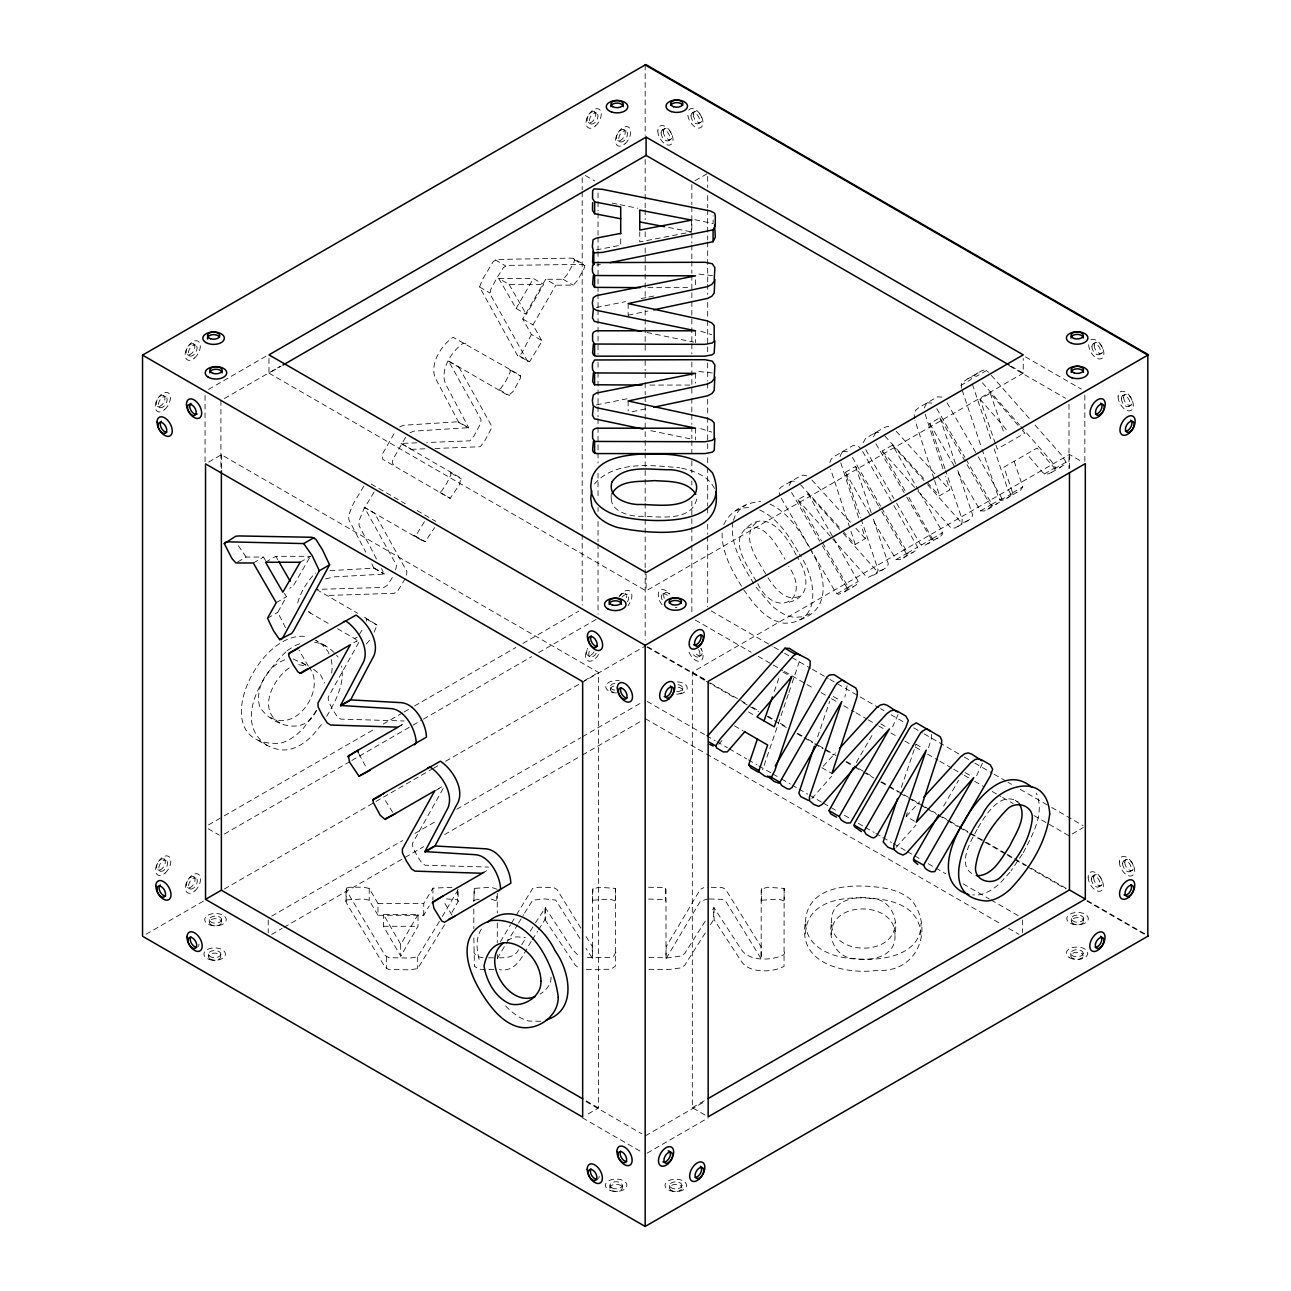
<?xml version="1.0" encoding="UTF-8"?>
<svg xmlns="http://www.w3.org/2000/svg" width="1291" height="1291" viewBox="0 0 1291 1291"><rect width="100%" height="100%" fill="white"/><g stroke="black" fill="none" stroke-linecap="round" stroke-linejoin="round"><path stroke-width="0.75" stroke-dasharray="5 3.75" d="M847.138 685.715L844.863 697.075M931.505 734.418L931.214 739.259L927.971 749.603M551.063 977.109C551.354 984.565 545.964 990.439 539.993 994.135M331.739 673.111L332.255 666.075L331.012 658.216M722.121 532.893C721.621 553.145 732.626 571.59 742.825 588.373M732.755 522.145C729.883 544.721 742.745 565.49 754.009 583.984M805.487 922.177C806.714 882.221 858.999 883.351 887.53 888.692A48.235 27.853 0 0 1 912.495 901.376C934.2 930.504 916.707 972.994 877.428 970.364C845.944 974.689 797.144 964.361 805.487 922.177C805.681 951.596 840.651 960.004 864.389 959.068C887.482 960.343 921.806 952.58 920.951 923.436M805.487 934.006C806.714 894.05 858.999 895.179 887.53 900.505A48.235 27.853 0 0 1 912.495 913.189L917.175 919.579L919.999 926.954L920.951 935.249M831.501 922.887C829.322 900.957 854.481 895.276 871.28 898.455C890.064 898.778 898.471 917.933 894.937 934.49C896.858 956.163 871.78 961.73 855.158 958.648C836.52 958.277 827.886 939.445 831.501 922.887C831.114 956.276 896.422 956.921 894.937 922.662M831.501 934.7C829.532 899.988 895.647 900.747 894.937 934.49M696.688 499.117C690.975 523.597 655.634 515.642 637.447 516.335C626.313 515.416 608.545 509.929 611.692 495.518M366.466 621.181L366.224 618.211M364.482 617.211L377.037 625.102L373.502 633.72M450.591 472.103L450.817 475.072L446.718 483.367L441.506 491.193L438.843 492.42M416.88 442.813L400.968 443.442L460.822 478.009L459.644 484.303L450.188 498.374L382.717 459.306L382.604 453.69L395.369 431.436M509.913 369.339L510.171 372.26L506.056 380.603L500.876 388.381L498.181 389.656M409.941 432.808L413.862 431.146L468.649 427.676L458.402 421.77L435.277 377.924C429.467 363.884 441.554 344.858 453.141 337.29L520.16 375.245L520.418 378.166L513.302 391.367L508.428 395.562L448.558 361.012L480.978 419.349L480.801 423.206L473.894 436.148L469.924 440.828L426.772 442.523M297.705 602.978C300.69 591.891 307.387 581.24 315.359 573.01M531.408 334.498L521.822 353.024L519.369 355.848L517.497 355.654L479.59 287.005L482.366 279.647L493.275 261.508L497.196 259.459L570.106 258.135L573.446 258.426L583.677 264.348L584.888 265.801L583.871 269.125L577.255 280.712L573.269 285.15L555.872 285.182L545.641 279.276L522.742 318.942L531.408 334.498L541.639 340.421L541.252 342.47L529.6 361.754L517.497 355.654M527.745 361.561L490.564 294.929L490.37 290.185L496.97 277.839L503.522 267.415L507.428 265.381L583.677 264.348M822.609 542.769L847.412 585.743L847.654 588.97L843.556 592.537L838.343 594.344L835.68 592.504L810.522 548.933M833.841 538.573L858.225 581.466L856.482 584.758L843.556 592.537M881.592 507.912L906.75 551.483L907.008 554.71L905.572 556.405L899.892 559.681L896.115 559.568L872.183 518.724M893.84 505.491L917.578 547.19L915.803 550.499L902.877 558.277M908.945 497.487L932.344 538.67L930.601 541.962L924.889 545.254L922.694 545.641L920.031 543.801L894.889 500.23M898.068 714.568L892.597 726.817M904.975 490.612L882.14 451.075L892.484 445.121L942.01 531.117L942.252 534.361L940.832 536.039L927.906 543.834M965.942 459.209L991.101 502.78L991.359 506.007L989.923 507.702L984.242 510.978L980.482 510.865L956.55 470.021M978.207 456.772L1001.929 498.487L1000.17 501.796L987.244 509.574M982.419 763.271L975.948 777.263M789.124 485.464L791.528 481.091M863.243 442.668L865.648 438.295L884.238 427.563L887.643 426.401L891.129 427.176M873.491 436.761L875.895 432.388M406.681 575.221L406.859 571.364L374.438 513.027L364.207 507.121L396.627 565.458L394.949 572.752M615.936 952.112L613.532 956.324L610.514 957.438L586.388 957.615M784.654 952.112L784.04 954.533C772.922 960.698 749.345 961.908 741.389 949.611L714.052 907.751L710.518 912.785M1035.011 425.029L1061.525 455.158L1066.076 462.162L1065.059 464.324L1058.442 468.262L1054.457 468.1L1037.06 448.058L1003.93 467.181L1012.596 492.759L1010.433 496.034L1003.01 500.198L1000.557 500.198L998.685 497.858L981.999 449.09M1014.161 461.274L1022.827 486.852L1020.665 490.112L1006.754 498.31M961.505 388.284L961.327 383.33L967.927 378.602L982.096 370.582L984.71 369.823L988.616 372.308M573.446 258.426L574.64 259.878L573.64 263.219L567.007 274.789L563.037 279.243L545.641 279.276M907.331 812.523L906.072 816.332L916.32 822.238M788.285 694.38L762.626 769.759M788.93 692.492L791.48 684.892M792.125 682.987L799.807 660.185M817.639 736.838L829.758 701.191M901.36 787.429L916.029 744.261M774.293 691.379L778.763 678.453M723.783 524.63C729.77 510.913 746.133 502.425 760.641 501.537M733.385 520.434L735.289 515.303L739.614 509.622L745.682 505.055M285.489 627.716L277.775 612.321L286.441 596.749L284.456 593.311M444.524 924.808L417.671 968.605L409.909 969.88L388.736 969.509L385.025 967.137L347.408 904.668L346.004 901.618L346.004 889.806L346.65 888.03L350.055 887.24L363.384 887.191L369.226 888.418L377.956 903.458L377.956 915.287L423.755 915.287L429.225 905.846M346.004 901.618L346.65 888.03M829.806 462.517L831.323 458.934L834.696 456.175L853.028 445.573L857.692 445.831L860.209 447.961M840.054 456.611L841.554 453.012L844.927 450.252M924.404 407.908L925.921 404.309L929.278 401.549M458.16 889.644L440.441 919.725M458.16 891.613L458.16 901.457L450.64 914.69M481.333 929.1C475.136 939.202 476.573 951.693 480.091 962.473M1066.076 462.162L1055.828 468.068L1051.568 472.441L1045.92 474.668L1042.612 472.377L1026.829 453.964M977.174 829.435C970.396 841.506 955.372 867.407 975.27 875.217M474.33 888.386L473.813 901.183L474.33 888.386L491.193 887.24L497.277 889.37M1023.279 852.657C1032.542 834.938 1045.113 813.362 1036.27 793.11M424.384 521.725L416.509 534.49L413.83 535.765L425.175 541.72L434.615 527.632M405.196 578.675L397.596 591.213L394.191 593.327L326.833 595.474M358.801 642.402L328.188 697.156L328.382 701.013L332.481 709.259L337.451 717.005L340.872 719.119L404.164 720.975M443.152 788.511L412.555 843.265L412.749 847.122L416.848 855.368L421.818 863.114L425.223 865.228L488.531 867.084M418.01 914.448L400.759 944.383L383.411 914.448L418.01 914.448L418.01 926.276L400.759 956.195L383.411 926.276L383.411 914.448M309.42 558.035L293.089 586.275L289.668 588.244M498.794 278.566L533.393 278.517L543.624 284.423L526.325 314.375L516.093 308.468L498.794 278.566L509.074 284.391L543.624 284.423M411.2 449.365L425.142 448.784M435.035 448.493L480.171 446.734L484.125 442.055L491.032 429.112L491.225 425.255L458.789 366.918M509.074 284.391L526.325 314.375M516.093 308.468L533.393 278.517M329.947 570.622L373.857 568.201L371.275 562.618M399.71 426.885L403.631 425.239L458.402 421.77M325.59 578.917L334.191 576.867L384.105 574.108L381.507 568.524M541.639 340.421L532.973 324.848L555.872 285.182M586.388 969.444L610.514 969.267L615.323 966.346L615.42 888.386L598.508 887.24L592.472 889.37L592.472 958.487L586.049 948.385M592.472 901.183L593.037 888.386M714.052 907.751L714.052 919.579L741.389 961.424C749.345 973.721 772.922 972.51 784.04 966.346L784.137 888.386L767.225 887.24L761.19 889.37L761.19 958.487L760.996 946.674L725.655 889.418L722.121 887.514L707.468 887.224M761.19 901.183L761.755 888.386M856.336 762.513L872.216 735.015M943.673 806.068L958.567 780.28M423.755 915.287L423.755 903.458L432.905 888.176L453.722 887.224M500.472 941.623L510.51 924.776M511.51 923.097L515.529 916.352M516.529 914.673L532.715 888.386L538.75 887.224L553.403 887.514L556.937 889.418L580.853 928.148M497.277 958.487L517.53 924.808M518.53 923.13L523.549 914.706M524.566 913.027L532.715 900.214L544.205 898.907L555.711 900.069L580.853 939.961M648.55 887.24L663.542 887.675L665.995 889.37L665.995 958.487L666.172 946.674L700.303 889.418L703.74 887.659M666.172 958.487L700.303 901.247L707.468 899.036M392.335 577.561L387.365 585.307L383.943 587.405L316.698 589.39M439.424 921.419L417.671 956.792L409.909 958.067L388.736 957.68L385.025 955.324L346.004 889.806M359.35 634.381L362.368 629.475M521.742 944.673L525.97 937.96M530.181 931.247L534.409 924.534M535.458 922.855L545.351 907.751L572.671 949.611L578.755 956.034M531.246 941.397C523.436 953.226 517.336 972.801 499.343 969.638M532.295 939.719L537.572 931.327M538.637 929.649L544.963 919.579L544.963 907.751M705.241 921.177L684.65 953.549L680.873 956.05L668.06 957.825L648.034 957.454M705.241 933.006L684.65 965.378L680.873 967.879L668.06 969.638L648.034 969.283M710.518 924.614L713.681 919.579L713.681 907.751M1022.327 854.174L1011.16 870.683M316.44 710.502L303.643 727.979A48.235 27.853 -60 0 1 280.179 743.245C201.848 748.183 258.232 626.038 308.162 636.931M326.671 716.408C335.466 701.416 344.987 684.052 341.55 666.091M978.094 827.66C985.678 814.879 1000.815 789.882 1018.68 802.227M316.327 710.712C304.966 736.451 272.272 726.171 259.894 707.161C253.907 688.329 268.302 664.478 286.909 659.072M405.6 437.342L392.835 459.596L392.303 462.775L394.756 466.971M518.579 949.708C515.254 957.067 506.411 957.857 499.343 957.825M363.836 486.174L353.508 503.329L348.618 515.319L348.909 519.837L365.724 552.096M374.067 492.081L363.739 509.251L358.866 521.225L359.14 525.744L376.891 559.761M369.581 640.288L365.837 644.483M1010.046 872.151L999.944 883.302A48.235 27.853 -60 0 1 976.48 895.131L972.704 894.841M321.443 724.574L313.874 733.885A48.235 27.853 -60 0 1 290.41 749.151C278.227 752.298 266.785 745.811 256.844 739.533M594.457 483.964C615.016 460.274 651.713 465.389 679.76 467.778M718.7 744.278L722.347 740.033M811.829 798.596L831.598 776.343M896.18 847.299L915.965 825.046M823.255 766.257L835.39 752.911M906.266 816.445L919.757 801.614M285.908 651.858C263.348 673.256 231.912 721.653 267.076 745.44M357.155 637.302L354.492 638.529M796.208 555.178C787.575 537.621 767.935 506.782 746.053 528.358C728.947 543.091 748.909 567.62 756.736 582.096M756.284 522.452C739.178 537.185 759.14 561.714 766.967 576.189M757.736 583.645C775.278 619.825 812.184 600.573 788.704 566.41M789.124 602.203C812.943 596.329 807.343 572.22 797.128 556.954M289.232 667.931C272.691 679.227 256.844 710.905 280.744 723.299M743.777 589.89L753.492 603.171L761.367 611.401A48.235 27.853 60 0 0 784.831 623.23C824.158 622.811 815.057 575.883 799.5 554.275M799.726 619.696C831.969 609.772 825.837 574.108 811.506 551.693M797.886 499.73L865.131 575.399L868.553 577.238L876.137 573.446L878.138 569.96L861.242 519.272M873.523 575.237L886.384 567.54L888.386 564.038L872.748 517.126M917.853 491.08L951.112 528.1L955.082 527.987L960.504 524.743L961.989 523.016L962.166 519.369L945.593 470.57M957.874 526.534L970.735 518.837L972.736 515.335L957.099 468.423M287.199 650.664L293.46 646.581M978.158 372.679L971.558 377.424L971.01 379.522L960.778 385.444M208.545 389.398L267.915 355.122M662.348 129.971L664.558 128.697M692.266 112.93L694.477 111.655M668.544 140.703L670.755 139.428M698.463 123.662L700.674 122.371M224.392 398.548L280.276 366.289M268.964 358.511L268.964 373.147L281.18 366.095M695.026 180.724L707.694 173.414L707.694 187.518M208.69 462.049L221.374 454.722L598.508 672.466L598.508 1107.952L585.84 1115.279M237.625 561.988L246.145 557.05L263.542 557.083L265.526 560.536M253.294 562.989L263.542 557.083M265.559 562.231L275.79 556.324L310.34 556.292M300.093 562.198L310.389 556.373M276.209 602.671L286.441 596.749M267.527 618.228L277.775 612.321M353.782 642.773L357.204 640.788L353.895 642.918M986.663 370.436L976.432 376.343L974.463 375.746L967.927 378.602M208.545 824.884L222.52 816.832M224.263 815.815L374.422 729.125M383.153 724.09L402.356 713.003M404.099 711.986L412.83 706.952M414.572 705.935L515.851 647.469M522.839 643.434L578.707 611.176M397.886 727.011L404.712 723.073M397.983 727.172L404.809 723.234M839.763 529.423L808.118 493.824L797.79 499.778L821.609 541.042M944.947 468.698L929.649 423.658L939.977 417.687L989.616 503.635L992.295 505.459L997.475 503.668M224.392 834.034L350.103 761.464M351.862 760.447L411.216 726.171M412.959 725.171L421.689 720.12M423.448 719.119L531.698 656.619M538.686 652.584L596.297 619.325M268.964 373.147L646.097 590.891L1023.247 373.147L1023.247 358.511M995.361 443.491L979.982 399.161L990.262 393.222L1020.971 428.709M1093.187 343.793L1095.413 342.518M662.057 599.67A6.197 3.583 60 0 1 662.751 593.973L664.978 592.698A6.197 3.583 60 0 1 670.255 594.941M1099.383 354.525L1101.61 353.25M584.258 680.696L598.508 672.466M146.028 934.248L203.623 900.989M224.392 888.999L431.614 769.355M433.356 768.355L438.585 765.337M445.556 761.303L645.177 646.049M438.133 788.882L441.57 786.897M434.841 790.996L441.651 787.058M1122.637 395.708L1124.848 394.433M1128.834 406.439L1131.045 405.164M698.673 656.845L700.9 655.57A6.197 3.583 60 0 0 700.9 648.421A10.764 6.213 60 0 1 700.206 661.121A10.764 6.213 60 0 1 688.991 652.068M704.999 1115.004L692.315 1107.678L692.315 672.191L1069.464 454.464L1082.132 461.775M271.723 916.11L402.663 840.506M414.895 833.437L437.584 820.334M456.788 809.247L580.756 737.677M582.515 736.677L641.869 702.401M836.794 593.828L847.025 587.921L850.769 588.05L853.787 586.63M847.977 587.373L858.225 581.466M896.115 559.568L906.363 553.661L910.123 553.774L913.124 552.37M907.331 553.097L917.578 547.19M921.145 545.125L931.376 539.218L935.136 539.331L938.154 537.927M932.344 538.67L942.575 532.747M980.482 510.865L990.713 504.959M991.698 504.394L1001.929 498.487M1044.225 474.023L1054.457 468.1M1012.596 492.759L1022.827 486.852M1000.557 500.198L1010.788 494.292L1016.985 492.404M1051.568 472.441L1061.799 466.535M271.723 934.394L282.196 928.358M283.939 927.341L423.626 846.702M444.572 834.599L580.756 755.977M582.515 754.961L641.869 720.701M482.237 873.119L489.16 869.343M1072.159 833.954L1083.262 827.547M1092.67 876.137L1094.897 874.862M692.315 1107.678L704.547 1100.626M645.371 1135.854L704.725 1101.578M1123.848 860.871L1126.059 859.596M1098.867 886.869L1101.078 885.594M1130.045 871.603L1132.255 870.328M647.114 1153.153L708.226 1117.861M968.121 520.612L963.151 522.613L959.729 520.789L925.453 482.205M883.754 569.331L878.784 571.316L875.379 569.492L841.087 530.908M809.957 613.79L802.631 616.743L795.062 617.324A48.235 27.853 60 0 1 771.598 605.495L755.929 587.018M735.434 510.962L742.809 507.992L750.41 507.444M295.026 645.565L301.319 643.16M507.137 940.155L516.045 936.814L525.421 937.54M474.33 900.214L479.832 899.069M593.037 900.214L609.901 899.069L615.936 901.183M761.755 900.214L778.618 899.069L784.654 901.183M799.355 596.281C785.848 602.542 774.439 587.744 767.967 577.739M746.053 528.358C765.16 521.419 777.037 546.448 785.057 559.31M873.991 433.469L877.412 432.324L880.898 433.082M789.64 482.172L793.061 481.027L796.547 481.785M927.148 402.776L931.828 403.034M842.797 451.495L847.461 451.737M346.65 899.859L363.384 899.004L369.226 900.23L377.956 915.287M628.152 315.182L647.792 311.066M632.09 411.764L647.792 408.472M596.394 307.468L625.554 301.658M641.111 298.576L646.936 297.414M648.889 297.027L654.715 295.865M596.394 404.874L629.443 398.306M596.2 249.938L620.713 245.209L620.713 235.349M540.768 1021.294L529.003 1021.052A48.235 27.853 60 0 1 505.539 1005.786M596.765 265.075L600.347 264.526M648.55 899.069L663.542 899.504L665.995 901.183M709.275 898.988L722.121 899.343L725.655 901.247L760.996 958.487M698.931 274.095L712.325 275.564M647.904 287.651L687.603 287.651M698.931 371.501L712.325 372.97M649.889 385.057L691.573 385.057M377.956 903.458L423.755 903.458M544.963 919.579L575.366 965.297L578.755 967.847M383.411 926.276L418.01 926.276M586.049 936.572L592.472 946.674M488.547 957.825L495.744 957.825M493.937 969.638L479.316 969.283L474.442 966.378L473.813 936.427M446.476 898.907L457.401 899.746L458.16 901.457M298.721 664.655L306.935 666.253M483.141 957.825L476.347 956.357L473.813 952.112M491.193 899.069L497.277 901.183M314.552 642.24C324.073 643.451 332.481 649.583 338.081 657.2M668.544 227.442L691.589 231.88M612.176 203.107L618.066 204.285M620.035 204.688L637.738 208.238M694.8 219.68L713.132 223.601L713.132 215.726M646.936 332.497L693.606 342.099M650.825 430.71L691.653 439.118M806.778 475.879L803.292 475.12L799.871 476.266L781.297 486.997L779.441 488.837L779.554 494.582M700.642 331.19L711.761 334.692M700.642 428.596L711.761 432.098M681.583 468.23C694.719 470.941 709.776 476.589 715.101 490.031M465.825 343.874L463.372 343.196C451.802 350.765 439.698 369.791 445.508 383.847L468.649 427.676M942.059 397.112L937.395 396.87L919.047 407.472L915.674 410.231L914.173 413.814L914.448 418.655M293.138 658.991L308.872 666.285M270.513 717.393C296.397 732.707 325.042 690.378 310.26 668.835M769.952 504.087C789.091 513.043 800.807 532.15 810.619 550.031M759.721 509.993C777.747 518.304 789.075 535.975 798.613 552.629M1025.474 356.881L1081.342 389.14M594.522 111.833A6.197 3.583 -60 0 1 592.569 121.419A6.197 3.583 -60 0 1 587.195 118.32A6.197 3.583 -60 0 1 594.522 111.833L596.749 113.108A6.197 3.583 -60 0 1 594.78 122.693A6.197 3.583 -60 0 1 589.422 119.611A6.197 3.583 -60 0 1 596.749 113.108M623.973 129.746A6.197 3.583 -60 0 1 622.004 139.347A6.197 3.583 -60 0 1 616.646 136.249A6.197 3.583 -60 0 1 623.973 129.746L626.183 131.02A6.197 3.583 -60 0 1 624.215 140.622A6.197 3.583 -60 0 1 618.857 137.524A6.197 3.583 -60 0 1 626.183 131.02M1011.014 366.095L1023.247 373.147M588.325 122.548L590.552 123.839M1009.627 366.031L1065.511 398.274M617.776 140.477L619.987 141.752M585.372 175.511L594.877 180.998M574.64 259.878L584.888 265.801M563.037 279.243L573.269 285.15M495.244 259.862L505.475 265.768M479.59 287.005L489.822 292.928M522.742 318.942L532.973 324.848M519.369 355.848L529.6 361.754M510.51 370.275L520.741 376.181M499.294 389.704L509.525 395.611M448.461 361.173L458.708 367.08M458.224 422.092L468.455 427.999M711.196 610.917L772.308 646.194M774.051 647.194L782.782 652.245M784.525 653.246L810.716 668.367M812.459 669.384L828.177 678.453M829.919 679.453L878.816 707.678M880.559 708.694L884.045 710.712M891.032 714.746L905.007 722.799M913.738 727.85L922.468 732.885M924.211 733.901L962.618 756.074M964.361 757.075L973.091 762.126M974.834 763.126L992.295 773.212M994.054 774.213L1006.27 781.281M1008.013 782.281L1011.515 784.299M1020.245 789.334L1049.922 806.472M1051.665 807.488L1083.101 825.627M401.049 443.281L411.296 449.203M451.156 473.087L461.387 478.993M833.276 696.478L838.488 699.496M880.785 723.912L887.692 727.898M915.932 744.197L922.839 748.199M965.135 772.615L972.058 776.617M695.349 620.067L751.217 652.31M758.204 656.344L782.653 670.465M784.395 671.465L805.342 683.568M807.085 684.569L814.072 688.603M821.06 692.638L829.79 697.673M831.533 698.689L836.778 701.707M843.765 705.741L854.239 711.793M855.981 712.793L866.455 718.845M868.197 719.862L876.928 724.896M878.671 725.913L883.915 728.931M890.903 732.965L897.89 737M904.862 741.034L913.592 746.069M915.351 747.069L920.58 750.103M927.567 754.138L938.041 760.173M939.783 761.19L952.016 768.242M953.759 769.258L962.489 774.293M964.232 775.294L972.962 780.345M974.705 781.345L983.435 786.397M992.166 791.431L1000.896 796.466M1002.639 797.483L1013.128 803.518M1034.075 815.622L1068.996 835.777M782.991 672.03L791.528 676.952M193.602 343.906A6.197 3.583 -60 0 1 191.633 353.492A6.197 3.583 -60 0 1 186.275 350.41A6.197 3.583 -60 0 1 193.602 343.906L195.812 345.181A6.197 3.583 -60 0 1 193.86 354.783A6.197 3.583 -60 0 1 188.486 351.685A6.197 3.583 -60 0 1 195.812 345.181M625.183 593.505L627.394 594.796M439.957 492.468L450.188 498.374M187.405 354.638L189.616 355.913M371.227 484.077L405.229 503.7M417.122 510.574L435.793 521.354M692.315 672.191L704.999 679.518M647.566 646.694L708.646 681.955M710.389 682.971L745.294 703.127M752.282 707.145L759.253 711.18M767.984 716.215L773.228 719.248M780.2 723.283L787.187 727.301M797.66 733.353L806.391 738.387M808.134 739.404L816.848 744.439M818.607 745.44L836.052 755.525M846.525 761.561L856.998 767.612M858.741 768.613L872.7 776.682M881.43 781.717L902.377 793.804M904.12 794.82L923.323 805.907M925.066 806.907L935.539 812.959M942.511 816.977L961.714 828.064M963.457 829.08L984.404 841.167M986.146 842.168L1005.35 853.254M1007.093 854.271L1029.782 867.374M1031.525 868.375L1066.431 888.531M1087.377 900.618L1144.972 933.877M646.936 647.065L704.531 680.309M706.274 681.325L735.935 698.447M742.922 702.482L758.624 711.551M767.354 716.586L772.583 719.603M774.342 720.62L786.558 727.672M797.031 733.724L802.26 736.741M804.003 737.742L812.733 742.793M814.476 743.794L823.206 748.828M824.949 749.845L833.679 754.88M845.895 761.932L852.867 765.966M854.61 766.967L861.597 771.001M863.34 772.002L873.813 778.053M880.801 782.088L887.772 786.122M889.531 787.123L898.246 792.158M899.988 793.174L906.976 797.192M908.719 798.209L919.192 804.245M920.935 805.261L926.18 808.279M927.922 809.296L936.653 814.331M938.396 815.331L945.367 819.365M947.126 820.366L957.583 826.418M959.342 827.434L968.056 832.469M969.799 833.47L1013.435 858.66M1015.178 859.677L1025.651 865.712M1027.394 866.729L1065.801 888.886M1086.748 900.989L1144.342 934.232M748.441 711.938L755.396 715.94M821.915 767.742L831.953 773.535M414.927 535.813L425.175 541.72M364.11 507.282L424.061 541.671M163.683 395.498A6.197 3.583 -60 0 1 161.714 405.1A6.197 3.583 -60 0 1 156.356 402.001A6.197 3.583 -60 0 1 163.683 395.498L165.893 396.789A6.197 3.583 -60 0 1 163.925 406.375A6.197 3.583 -60 0 1 158.567 403.276A6.197 3.583 -60 0 1 165.893 396.789M734.482 725.865L743.019 730.787M157.486 406.229L159.697 407.504M587.808 655.505L590.035 656.78M647.114 701.384L704.725 734.66M706.467 735.66L715.198 740.695M716.957 741.712L727.43 747.763M729.173 748.764L746.634 758.85M748.377 759.85L757.107 764.901M758.85 765.902L771.082 772.954M772.825 773.971L779.812 778.005M781.555 779.006L790.286 784.04M792.029 785.057L797.273 788.075M799.016 789.091L807.746 794.126M809.489 795.143L821.705 802.195M823.464 803.196L837.423 811.264M844.411 815.299L849.656 818.316M858.386 823.368L863.614 826.385M865.357 827.402L874.088 832.437M875.847 833.437L881.075 836.471M882.818 837.472L891.548 842.523M893.307 843.523L905.524 850.575M907.266 851.592L921.241 859.645M928.213 863.679L945.674 873.765M963.134 883.851L989.326 898.972M991.085 899.972L1019.019 916.11M645.371 718.684L704.725 752.943M706.467 753.96L1001.558 924.324M1008.529 928.358L1019.019 934.394M374.051 567.879L384.282 573.785M373.857 568.201L384.105 574.108M316.602 589.567L357.672 613.273M366.789 619.196L377.037 625.102M308.646 612.063L330.77 624.844M337.516 628.733L356.235 639.545M325.897 646.081L315.666 640.175L322.734 645.274L327.849 651.277L330.222 656.474M208.222 828.741L219.325 835.132M586.292 1100.9L598.508 1107.952M586.001 1101.578L641.869 1133.837M164.086 859.031A6.197 3.583 -60 0 1 162.117 868.617A6.197 3.583 -60 0 1 156.76 865.519A6.197 3.583 -60 0 1 164.086 859.031L166.297 860.306A6.197 3.583 -60 0 1 164.344 869.908A6.197 3.583 -60 0 1 158.971 866.81A6.197 3.583 -60 0 1 166.297 860.306M193.811 876.847A6.197 3.583 -60 0 1 191.859 886.433A6.197 3.583 -60 0 1 186.485 883.334A6.197 3.583 -60 0 1 193.811 876.847L196.038 878.122A6.197 3.583 -60 0 1 194.07 887.708A6.197 3.583 -60 0 1 188.712 884.625A6.197 3.583 -60 0 1 196.038 878.122M157.889 869.747L160.116 871.038M187.631 887.562L189.842 888.853M582.515 1117.861L641.869 1152.137M246.145 557.05L237.173 544.011M313.648 669.335L320.507 674.741L324.767 683.084M302.046 662.348L307.516 666.672M1015.275 800.259L1017.776 802.292M308.597 611.337L310.389 613.08M896.228 431.291L949.643 489.935M884.803 435.938L925.921 481.01M811.861 479.994L850.446 522.322M800.452 484.641L841.554 529.713M927.261 482.495L939.412 495.841L949.837 489.822L945.448 476.476M855.852 528.245L865.293 538.637M842.91 531.198L855.045 544.544L865.47 538.525L861.097 525.179M892.484 445.121L924.13 480.72M882.237 451.027L916.529 489.596M991.262 375.31L1029.718 418.994M982.354 382.733L1019.47 424.917M1020.794 426.417L1051.294 461.065L1055.828 468.068M1022.246 430.193L1024.812 433.147L997.281 449.042L995.99 445.347M980.03 399.145L1008.174 431.662M931.376 539.218L905.12 494.324M906.363 553.661L879.445 507.653M847.025 587.921L820.769 543.027M1010.788 494.292L1006.948 486.885L994.151 448.881M308.307 666.188L298.996 650.067M392.674 812.297L384.799 799.549M452.028 915.109L444.136 902.312M365.466 766.079L358.365 752.879M947.013 402.744L977.19 455.029M936.766 408.666L964.942 457.466M929.746 423.593L955.55 468.294M875.943 443.781L904.12 492.581M865.696 449.688L893.872 498.487M862.646 451.463L892.839 503.748M852.415 457.369L880.591 506.169M878.461 505.927L855.626 466.39L845.298 472.361L860.597 517.401M845.395 472.296L871.199 516.997M808.021 493.872L832.84 536.846M791.577 492.484L819.753 541.284M781.345 498.391L809.522 547.19M275.79 556.324L277.71 559.649M990.213 393.255L1004.317 433.889M939.896 417.735L956.47 466.535M855.53 466.454L872.103 515.238M972.381 384.266L991.585 441.28M962.15 390.189L981.354 447.186M942.946 468.843L924.695 412.749M933.974 478.574L914.948 420.285M934.587 480.478L939.59 495.728M858.596 517.546L840.328 461.452M855.239 544.431L830.597 468.988M1084.843 395.175L1084.843 461.71M1083.762 918.627A6.197 3.583 0 0 1 1074.467 921.726A6.197 3.583 0 0 1 1074.467 915.529A6.197 3.583 0 0 1 1083.762 918.627L1083.762 921.177A6.197 3.583 0 0 1 1074.467 924.275A6.197 3.583 0 0 1 1074.467 918.079A6.197 3.583 0 0 1 1083.762 921.177M1083.197 953.274A6.197 3.583 0 0 1 1073.902 956.373A6.197 3.583 0 0 1 1073.902 950.176A6.197 3.583 0 0 1 1083.197 953.274L1083.197 955.84A6.197 3.583 0 0 1 1073.902 958.939A6.197 3.583 0 0 1 1073.902 952.742A6.197 3.583 0 0 1 1083.197 955.84M1071.369 918.627L1071.369 921.177M1070.804 953.274L1070.804 955.84M1069.464 454.464L1069.464 470.586M1068.996 404.325L1068.996 468.843M1022.504 919.95L1022.504 932.764M784.137 888.386L784.137 900.214M707.694 195.587L707.694 207.69M707.694 209.707L707.694 239.948M707.694 241.95L707.694 282.277M707.694 284.294L707.694 294.38M707.694 302.449L707.694 318.57M707.694 320.588L707.694 352.846M707.694 362.932L707.694 381.071M707.694 383.088L707.694 391.157M707.694 399.209L707.694 415.347M707.694 417.364L707.694 449.623M707.694 457.692L707.694 465.744M707.694 467.762L707.694 506.072M707.694 508.089L707.694 516.158M707.694 524.211L707.694 534.296M707.694 536.314L707.694 606.883M695.542 279.776L695.542 285.795M695.542 330.786L695.542 342.615M695.542 373.341L695.542 383.201M695.542 428.192L695.542 439.908M691.847 184.581L691.847 204.736M691.847 206.754L691.847 243.047M691.847 245.064L691.847 259.168M691.847 261.185L691.847 273.289M691.847 275.306L691.847 299.496M691.847 301.513L691.847 341.825M691.847 343.842L691.847 353.928M691.847 361.996L691.847 396.272M691.847 398.29L691.847 412.394M691.847 414.411L691.847 424.497M691.847 426.514L691.847 438.601M691.847 440.618L691.847 452.721M691.847 460.79L691.847 472.877M691.847 480.946L691.847 484.98M691.847 501.102L691.847 525.308M691.847 527.325L691.847 543.446M691.847 545.464L691.847 614.016M691.589 220.116L691.589 231.928L639.755 241.885L639.755 231.896M682.681 688.087L682.681 690.653M681.971 1185.396A6.197 3.583 0 0 1 672.692 1188.478A6.197 3.583 0 0 1 672.692 1182.298A6.197 3.583 0 0 1 681.971 1185.396L681.971 1187.946A6.197 3.583 0 0 1 672.692 1191.044A6.197 3.583 0 0 1 672.692 1184.848A6.197 3.583 0 0 1 681.971 1187.946M669.593 1185.396L669.593 1187.946M665.478 888.386L665.478 900.214M646.097 574.43L646.097 590.891M645.177 64.921L645.177 135.297M645.177 159.422L645.177 207.69M645.177 209.691L645.177 219.744M645.177 231.815L645.177 239.868M645.177 247.904L645.177 272.03M645.177 274.047L645.177 296.172M645.177 310.243L645.177 352.475M645.177 360.512L645.177 370.565M645.177 372.583L645.177 380.619M645.177 382.636L645.177 394.691M645.177 396.708L645.177 450.995M645.177 453.012L645.177 501.279M645.177 503.28L645.177 517.352M645.177 519.369L645.177 567.637M645.177 569.638L645.177 640.013M628.152 303.579L628.152 315.407M628.152 400.985L628.152 410.845M622.327 1185.283L622.327 1187.833A6.197 3.583 0 0 1 613.047 1190.931A6.197 3.583 0 0 1 613.047 1184.735A6.197 3.583 0 0 1 622.327 1187.833M615.42 888.386L615.42 900.214M611.192 494.792L611.192 498.729M614.903 683.262A6.197 3.583 0 0 0 610.32 686.715L610.32 689.281A6.197 3.583 0 0 0 614.903 692.734M609.949 1185.283L609.949 1187.833M598.04 192.908L598.04 211.046M598.04 213.063L598.04 235.252M598.04 237.27L598.04 249.357M598.04 251.374L598.04 259.443M598.04 261.46L598.04 291.701M598.04 293.719L598.04 307.823M598.04 309.84L598.04 354.202M598.04 362.271L598.04 370.323M598.04 372.341L598.04 404.599M598.04 406.617L598.04 416.703M598.04 418.72L598.04 450.979M598.04 452.996L598.04 463.066M598.04 473.151L598.04 499.359M598.04 507.428L598.04 511.462M598.04 521.532L598.04 541.704M598.04 543.721L598.04 614.274M592.279 946.674L592.279 958.487M582.193 177.706L582.193 189.809M582.193 191.826L582.193 532.554M582.193 534.571L582.193 605.14M545.351 907.751L545.351 919.579M497.277 893.307L497.277 913.076M497.277 922.92L497.277 942.72M497.277 954.533L497.471 958.487M496.761 896.261L496.761 900.214M473.813 908.977L473.813 928.632M457.401 889.886L457.401 899.746M432.905 888.176L432.905 899.988M417.671 956.792L417.671 968.605M400.662 944.383L400.759 956.195M386.332 956.809L386.332 968.637M369.226 888.418L369.226 900.23M268.221 919.95L268.221 932.764M221.681 919.644A6.197 3.583 0 0 1 212.386 922.742A6.197 3.583 0 0 1 212.386 916.562A6.197 3.583 0 0 1 221.681 919.644L221.681 922.21A6.197 3.583 0 0 1 212.386 925.308A6.197 3.583 0 0 1 212.386 919.111A6.197 3.583 0 0 1 221.681 922.21M221.374 454.722L221.374 468.843M220.906 400.565L220.906 469.117M220.874 954.114A6.197 3.583 0 0 1 211.595 957.196A6.197 3.583 0 0 1 211.595 951.015A6.197 3.583 0 0 1 220.874 954.114L220.874 956.663M209.287 919.644L209.287 922.21M208.496 954.114L208.496 956.663M205.059 395.449L205.059 461.984M678.098 684.633A6.197 3.583 0 0 1 682.632 688.555A6.197 3.583 0 0 1 676.5 691.669M678.098 687.199A6.197 3.583 0 0 1 682.632 691.121A6.197 3.583 0 0 1 676.5 694.219A10.764 6.213 0 0 0 687.248 688.087A10.764 6.213 0 0 0 676.5 681.874M614.903 690.169A6.197 3.583 0 0 1 610.32 686.715M610.32 689.281A6.197 3.583 0 0 1 614.903 685.828M616.501 692.928A10.764 6.213 0 0 1 605.85 685.908A10.764 6.213 0 0 1 619.293 680.728M676.904 607.512A6.197 3.583 0 0 1 675.306 607.625M596.216 653.214A6.197 3.583 -60 0 1 589.648 656.506A6.197 3.583 -60 0 1 590.939 648.308M594.005 651.923A6.197 3.583 -60 0 1 587.437 655.231A6.197 3.583 -60 0 1 588.712 647.033M598.508 654.521A10.764 6.213 -60 0 1 587.744 660.734A10.764 6.213 -60 0 1 587.744 648.308M622.117 597.039A6.197 3.583 -60 0 1 627.781 595.07A6.197 3.583 -60 0 1 627.394 601.945M619.89 595.764A6.197 3.583 -60 0 1 624.747 593.327A6.197 3.583 -60 0 1 626.313 597.733M618.922 597.055A10.764 6.213 -60 0 1 630.331 591.326A10.764 6.213 -60 0 1 628.104 605.56M688.781 110.09A10.764 6.213 60 0 1 701.594 116.852A10.764 6.213 60 0 1 696.688 127.712A10.764 6.213 60 0 1 688.022 111.784M1090.911 339.84A10.764 6.213 60 0 1 1102.885 348.57A10.764 6.213 60 0 1 1098.254 358.785A10.764 6.213 60 0 1 1088.684 344.762M698.673 649.696A6.197 3.583 60 0 1 698.253 657.038A6.197 3.583 60 0 1 691.798 651.826M700.9 655.57A6.197 3.583 60 0 1 694.703 651.987M662.751 593.973A6.197 3.583 60 0 1 668.044 596.216M664.284 598.395A6.197 3.583 60 0 1 664.978 592.698M662.041 604.753A10.764 6.213 60 0 1 659.265 591.149A10.764 6.213 60 0 1 669.658 593.925M198.975 944.141A6.197 3.583 60 0 1 198.394 946.335M599.169 1176.214A6.197 3.583 60 0 1 598.572 1178.409M611.756 1187.801A6.197 3.583 0 0 0 622.117 1186.203A6.197 3.583 0 0 0 614.532 1181.83A6.197 3.583 0 0 0 611.756 1187.801M610.756 1190.657A10.764 6.213 0 0 0 626.893 1185.283A10.764 6.213 0 0 0 610.756 1179.893A10.764 6.213 0 0 0 610.756 1190.657M670.4 1190.77A10.764 6.213 0 0 0 686.538 1185.396A10.764 6.213 0 0 0 670.4 1180.006A10.764 6.213 0 0 0 670.4 1190.77M210.304 959.197A6.197 3.583 0 0 0 220.664 957.599A6.197 3.583 0 0 0 213.08 953.21A6.197 3.583 0 0 0 210.304 959.197M209.303 959.487A10.764 6.213 0 0 0 225.441 954.114A10.764 6.213 0 0 0 209.303 948.724A10.764 6.213 0 0 0 209.303 959.487M210.11 925.034A10.764 6.213 0 0 0 226.248 919.644A10.764 6.213 0 0 0 210.11 914.27A10.764 6.213 0 0 0 210.11 925.034M1072.192 924.001A10.764 6.213 0 0 0 1088.313 918.627A10.764 6.213 0 0 0 1072.192 913.237A10.764 6.213 0 0 0 1072.192 924.001M1069.4 957.664A10.764 6.213 0 0 0 1087.393 954.888A10.764 6.213 0 0 0 1074.225 947.271A10.764 6.213 0 0 0 1069.4 957.664M194.683 357.897A10.764 6.213 -60 0 0 198.104 341.227A10.764 6.213 -60 0 0 185.371 352.524A10.764 6.213 -60 0 0 194.683 357.897M164.764 409.489A10.764 6.213 -60 0 0 168.185 392.835A10.764 6.213 -60 0 0 155.453 404.115A10.764 6.213 -60 0 0 164.764 409.489M595.619 125.824A10.764 6.213 -60 0 0 599.024 109.154A10.764 6.213 -60 0 0 586.308 120.434A10.764 6.213 -60 0 0 595.619 125.824M625.054 143.737A10.764 6.213 -60 0 0 628.459 127.083A10.764 6.213 -60 0 0 615.742 138.363A10.764 6.213 -60 0 0 625.054 143.737M194.909 890.838A10.764 6.213 -60 0 0 198.314 874.168A10.764 6.213 -60 0 0 185.597 885.448A10.764 6.213 -60 0 0 194.909 890.838M165.183 873.023A10.764 6.213 -60 0 0 168.588 856.353A10.764 6.213 -60 0 0 155.856 867.633A10.764 6.213 -60 0 0 165.183 873.023M690.975 115.77A6.197 3.583 60 0 0 697.543 123.936A6.197 3.583 60 0 0 697.543 115.173A6.197 3.583 60 0 0 690.975 115.77M693.202 114.479A6.197 3.583 60 0 0 699.77 122.661A6.197 3.583 60 0 0 699.77 113.898A6.197 3.583 60 0 0 693.202 114.479M661.057 132.812A6.197 3.583 60 0 0 667.625 140.993A6.197 3.583 60 0 0 667.625 132.231A6.197 3.583 60 0 0 661.057 132.812M663.284 131.537A6.197 3.583 60 0 0 669.851 139.702A6.197 3.583 60 0 0 669.851 130.94A6.197 3.583 60 0 0 663.284 131.537M657.829 130.956A10.764 6.213 60 0 0 669.238 145.141A10.764 6.213 60 0 0 669.238 129.939A10.764 6.213 60 0 0 657.829 130.956M1091.912 346.634A6.197 3.583 60 0 0 1098.48 354.799A6.197 3.583 60 0 0 1098.48 346.053A6.197 3.583 60 0 0 1091.912 346.634M1094.122 345.359A6.197 3.583 60 0 0 1100.69 353.524A6.197 3.583 60 0 0 1100.69 344.762A6.197 3.583 60 0 0 1094.122 345.359M1121.346 398.548A6.197 3.583 60 0 0 1127.914 406.713A6.197 3.583 60 0 0 1127.914 397.967A6.197 3.583 60 0 0 1121.346 398.548M1123.573 397.273A6.197 3.583 60 0 0 1130.141 405.439A6.197 3.583 60 0 0 1130.141 396.676A6.197 3.583 60 0 0 1123.573 397.273M1118.119 396.676A10.764 6.213 60 0 0 1129.528 410.877A10.764 6.213 60 0 0 1129.528 395.659A10.764 6.213 60 0 0 1118.119 396.676M1091.395 878.977A6.197 3.583 60 0 0 1097.963 887.159A6.197 3.583 60 0 0 1097.963 878.396A6.197 3.583 60 0 0 1091.395 878.977M1093.606 877.702A6.197 3.583 60 0 0 1100.174 885.868A6.197 3.583 60 0 0 1100.174 877.105A6.197 3.583 60 0 0 1093.606 877.702M1088.168 877.122A10.764 6.213 60 0 0 1099.577 891.306A10.764 6.213 60 0 0 1099.577 876.105A10.764 6.213 60 0 0 1088.168 877.122M1122.573 863.711A6.197 3.583 60 0 0 1129.141 871.877A6.197 3.583 60 0 0 1129.141 863.13A6.197 3.583 60 0 0 1122.573 863.711M1124.784 862.436A6.197 3.583 60 0 0 1131.352 870.602A6.197 3.583 60 0 0 1131.352 861.839A6.197 3.583 60 0 0 1124.784 862.436M1119.345 861.855A10.764 6.213 60 0 0 1130.755 876.04A10.764 6.213 60 0 0 1130.755 860.823A10.764 6.213 60 0 0 1119.345 861.855"/><path stroke-width="1.5" d="M592.617 202.655L592.537 210.352L594.651 213.725L620.713 218.76M591.665 490.612L590.745 498.294L591.843 506.137L595.119 512.963A48.235 27.853 0 0 0 617.098 527.374C647.517 533.845 723.057 542.494 715.924 491.742M593.053 251.632L592.585 262.509L593.795 264.639L593.795 252.81L592.343 246.5L593.053 239.803L596.2 238.125L620.713 233.381M758.317 772.099L750.894 767.935L748.715 764.659L757.397 739.081M744.729 731.771L727.333 751.83L723.347 751.975L716.731 748.038L715.714 745.875L720.265 738.872L793.174 656.022L797.08 653.553L807.988 659.088L810.232 661.137L810.038 666.091L774.842 770.598L771.001 778.021L764.805 776.117L759.366 772.163L758.963 770.582L767.629 745.004L744.31 731.529M814.443 746.23L798.822 793.158L800.823 796.644L808.408 800.436M897.535 798.693L883.173 841.861L887.788 847.138L892.759 849.139L894.55 848.703M764.03 720.943L772.373 696.93M836.423 817.155L830.726 813.863L828.983 810.57L853.367 767.677M839.215 816.477L889.402 728.899L822.06 804.503L818.639 806.342L813.669 804.341L809.57 800.823L809.376 797.192L841.813 701.416L792.19 787.365L789.495 789.188L787.3 788.785L781.62 785.509L779.861 782.201L834.793 686.473L837.23 682.987L842.168 680.05L855.868 688.038L857.385 691.621L857.095 696.478L831.953 773.535L886.739 713.745L890.661 710.889L894.147 710.131L897.552 711.293L905.895 716.102L908.299 720.491L905.846 727.511L850.414 822.932L846.654 823.061L843.652 821.641L840.957 819.769L839.215 816.477L828.983 810.57M917.772 864.437L913.673 860.871L913.899 857.644L938.718 814.669M923.565 865.18L973.769 777.602L906.411 853.206L903.006 855.045L898.036 853.044L893.937 849.543L893.743 845.895L926.26 750.168L876.541 836.068L873.862 837.891L871.667 837.488L865.987 834.212L864.212 830.904L919.144 735.176L921.58 731.69L926.535 728.753L940.235 736.741L941.736 740.34L941.462 745.181L916.32 822.238L971.106 762.448L975.012 759.592L978.497 758.834L981.918 759.996L990.262 764.805L992.666 769.194L990.213 776.214L934.765 871.635L931.021 871.764L928.003 870.344L925.324 868.472L923.565 865.18L913.334 859.273M593.327 309.453L592.488 317.909L594.36 321.394L641.111 331.303M593.327 406.859L592.488 415.315L594.36 418.8L643.063 429.112M593.376 275.483L592.617 284.149L594.602 287.36L639.965 287.651M593.376 372.889L592.617 381.555L594.602 384.766L641.95 385.057M593.376 344.035L592.617 352.685L593.376 354.783L596.297 356.171L704.983 356.171L712.277 354.783L714.213 353.04L714.875 340.872M593.376 441.441L592.617 450.091L593.376 452.189L596.297 453.577L704.983 453.577L712.277 452.189L714.213 450.446L714.875 438.278M861.42 831.582L854.303 826.611L854.561 823.384L908.912 729.27L911.349 725.784L916.287 722.831L929.988 730.835M319.345 570.735L283.423 636.592L281.438 639.368L279.582 639.578L273.369 630.524L267.527 618.228L276.209 602.671L253.294 562.989L235.914 562.973L231.928 558.519L224.295 543.608L225.489 542.155L228.846 541.849L303.708 543.576L312.212 555.646L319.345 570.735L329.592 564.829L322.443 549.74L315.892 539.315L311.986 537.282L239.077 535.943L235.737 536.249L224.295 543.608M329.592 564.829L293.654 630.686L291.669 633.461L279.582 639.578M414.427 744.778L416.218 743.035C415.992 730.319 405.261 709.292 390.624 708.565L340.534 705.483L363.675 661.654C369.484 647.614 357.381 628.572 345.794 621.003L343.358 621.681M340.534 705.483L350.765 699.577L373.906 655.747C379.715 641.692 367.612 622.665 356.042 615.097L289.023 653.052L288.764 655.973L292.896 664.316L298.076 672.095L300.755 673.386L350.377 644.725L317.957 703.062L318.151 706.935L322.25 715.166L327.22 722.912L330.641 725.026L397.983 727.172L348.36 755.816L349.538 762.11L358.979 776.181L426.45 737.129C426.224 724.412 415.492 703.385 400.872 702.643L350.958 699.9L340.727 705.806M498.778 890.887L500.569 889.144C500.343 876.428 489.612 855.4 474.991 854.674L424.884 851.592L448.025 807.763C453.835 793.723 441.732 774.697 430.161 767.112L427.724 767.79M424.884 851.592L435.132 845.686L458.273 801.856C464.066 787.817 451.979 768.774 440.392 761.206L373.373 799.161L373.115 802.098L380.232 815.283L385.121 819.495L434.744 790.834L402.324 849.171L402.502 853.044L406.6 861.291L411.571 869.021L414.992 871.135L482.334 873.281M611.934 493.904C619.761 479.058 640.514 482.059 654.359 480.607C668.286 481.64 687.587 480.317 695.817 494.275M347.795 756.8L358.591 749.91M425.078 851.931L435.309 846.008L485.222 848.768C499.859 849.494 510.59 870.521 510.816 883.238L444.443 922.258L441.78 921.016L433.889 908.218L432.711 901.941L484.012 872.313M442.958 896.019L432.146 902.909M775.245 765.966L826.982 677.065L829.5 674.935L834.164 674.693L845.637 682.132M383.024 794.191L383.621 793.255M707.807 735.741L784.896 648.243L789.463 648.389L800 655.231M839.44 748.457L876.508 707.839L880.414 704.983L883.899 704.224L887.32 705.37L897.519 712.035M923.807 797.16L960.859 756.542L964.78 753.686L968.266 752.927L971.671 754.089L981.886 760.738M593.795 252.81L602.139 252.439L713.084 229.879L715.295 225.392L715.295 215.807L714.633 213.176L710.534 211.014L602.332 189.309L593.989 188.873L592.617 190.826L592.537 198.54L594.651 201.912L620.713 206.947L620.713 233.865M610.014 262.67L713.084 241.691L715.295 237.205L714.633 224.989M503.022 943.398C480.187 960.665 509.057 1008.029 535.039 996.571M487.853 922.064C512.672 899.956 543.914 926.954 554.92 950.547C569.993 971.171 577.529 1010.369 546.206 1020.019M142.543 355.122L645.823 64.55L1148.457 354.751L645.177 645.306L142.543 355.122L142.543 936.249L645.177 1226.45L1148.457 935.878M646.097 137.12L268.964 354.847L646.097 572.591L1023.247 354.847L646.097 137.12L646.097 155.404L282.939 365.079M303.708 543.576L313.939 537.669M288.442 653.988L298.673 648.082M299.657 673.418L308.178 668.496M358.979 776.181L370.323 770.243M372.792 800.097L381.329 795.175M205.527 899.359L582.661 1117.102L582.661 681.616L205.527 463.872L205.527 899.359L221.374 890.209L582.806 1098.883M385.719 818.542L395.353 813.588M448.461 919.337L454.69 916.352M708.033 1098.609L1069.464 889.951L1085.311 899.101L1085.311 463.614L708.162 681.341L708.162 1116.828L1085.311 899.101M653.698 309.84L707.468 298.431L711.809 296.252L714.165 293.154L714.875 279.485M653.698 407.246L707.468 395.837L711.809 393.658L714.165 390.56L714.875 376.891M976.819 875.782C993.199 875.669 1001.638 857.886 1009.61 846.299C1015.388 833.696 1027.717 817.413 1019.035 803.309M309.888 667.512L311.002 667.463M594.602 275.532L695.542 275.838L596.394 295.639L593.327 297.624L592.343 302.933L593.102 308.242L596.394 310.276L695.542 330.786L596.297 330.786L593.376 332.207L592.617 334.272L592.617 340.856L594.602 344.035L704.983 344.342L712.277 342.954L714.213 341.211L714.165 325.51L711.761 322.879L707.339 320.91L628.152 303.579L707.468 286.602L711.809 284.423L714.165 281.325L714.875 267.673L712.325 263.751L704.983 262.283L594.602 262.573L592.617 265.768L592.343 269.028L592.617 272.32L594.602 275.532L594.602 287.36M594.602 372.938L695.542 373.341L596.394 393.045L593.327 395.03L592.343 400.339L593.102 405.648L596.394 407.682L695.542 428.192L596.297 428.192L593.376 429.613L592.617 431.678L592.617 438.262L594.602 441.441L704.983 441.748L712.277 440.36L714.213 438.617L714.165 422.915L711.761 420.285L707.339 418.316L628.152 400.985L707.468 384.008L711.809 381.829L714.165 378.731L714.875 365.079L712.325 361.157L704.983 359.689L594.602 359.979L592.617 363.174L592.343 366.434L592.617 369.726L594.602 372.938L594.602 384.766M779.264 783.282L774.084 781.475L769.952 777.908M639.755 221.923L664.704 226.716M968.928 894.566C934.781 884.513 950.37 841.91 964.474 821.205C976.028 798.629 1005.576 764.224 1031.929 787.429M709.743 744.342L713.116 746.069M645.177 64.921L1147.828 355.122L1147.828 936.249M646.097 155.404L1009.272 365.079M784.896 648.243L795.127 654.166M769.63 776.294L779.861 782.201M853.98 824.997L864.212 830.904M748.715 764.659L758.963 770.582M708.888 741.938L715.714 745.875M767.58 776.052L771.001 778.021M278.678 561.311L290.201 581.289M358.027 750.894L358.365 752.879M1069.464 472.603L1069.464 889.951M713.084 229.879L713.084 241.691M645.177 645.306L645.177 1226.45M594.651 201.912L594.651 213.725M594.602 344.035L594.602 355.864M594.602 441.441L594.602 453.27M221.374 470.86L221.374 890.209M1100.739 403.131A6.197 3.583 -60 0 1 1101.126 409.57A6.197 3.583 -60 0 1 1095.462 414.137M1130.658 420.172A6.197 3.583 -60 0 1 1131.045 426.611A6.197 3.583 -60 0 1 1125.381 431.178M700.513 634.639A6.197 3.583 -60 0 1 699.383 641.837A6.197 3.583 -60 0 1 693.622 644.725M670.368 685.908A6.197 3.583 -60 0 1 670.368 693.057A6.197 3.583 -60 0 1 664.187 696.64M700.335 1166.338A6.197 3.583 -60 0 1 700.723 1172.777A6.197 3.583 -60 0 1 695.058 1177.344M668.254 1150.797A6.197 3.583 -60 0 1 669.545 1157.511A6.197 3.583 -60 0 1 662.961 1161.803M1100.529 936.314A6.197 3.583 -60 0 1 1100.9 942.753A6.197 3.583 -60 0 1 1095.236 947.32M1130.948 884.819A6.197 3.583 -60 0 1 1129.819 892.016A6.197 3.583 -60 0 1 1124.058 894.905M1070.949 337.984A6.197 3.583 0 0 1 1077.146 334.401A6.197 3.583 0 0 1 1083.343 337.984M1071.143 372.421A6.197 3.583 0 0 1 1077.34 368.839A6.197 3.583 0 0 1 1083.536 372.421M670.755 105.281A6.197 3.583 0 0 1 676.742 102.635A6.197 3.583 0 0 1 682.729 105.281M610.869 106.669A6.197 3.583 0 0 1 617.066 103.086A6.197 3.583 0 0 1 623.263 106.669M209.787 372.825A6.197 3.583 0 0 1 215.984 369.258A6.197 3.583 0 0 1 222.165 372.825M207.625 339.113A6.197 3.583 0 0 1 212.014 334.74A6.197 3.583 0 0 1 219.599 337.274M609.094 604.382A6.197 3.583 0 0 1 615.274 600.799A6.197 3.583 0 0 1 621.471 604.382M669.319 603.139A6.197 3.583 0 0 1 675.306 600.476A6.197 3.583 0 0 1 681.293 603.139M597.2 646.388A6.197 3.583 60 0 1 591.907 642.531A6.197 3.583 60 0 1 591.213 636.027M627.119 697.995A6.197 3.583 60 0 1 621.826 694.138A6.197 3.583 60 0 1 621.132 687.635M197.168 414.04A6.197 3.583 60 0 1 190.971 410.457A6.197 3.583 60 0 1 190.971 403.308M166.829 432.227A6.197 3.583 60 0 1 161.165 427.66A6.197 3.583 60 0 1 161.536 421.221M196.781 947.255A6.197 3.583 60 0 1 191.504 943.414A6.197 3.583 60 0 1 190.81 936.895M165.619 896.002A6.197 3.583 60 0 1 159.955 891.419A6.197 3.583 60 0 1 160.326 884.981M596.975 1179.328A6.197 3.583 60 0 1 591.681 1175.472A6.197 3.583 60 0 1 590.988 1168.968M626.7 1161.513A6.197 3.583 60 0 1 621.423 1157.656A6.197 3.583 60 0 1 620.729 1151.152M1032.38 817.945C1030.137 840.183 1016.582 860.581 1001.332 876.331C993.199 885.771 975.512 881.705 975.447 868.343C977.852 846.089 991.278 825.595 1006.609 809.844C1014.791 800.436 1032.493 804.471 1032.38 817.945M540.961 981.321C541.607 996.41 523.662 1007.658 509.913 1003.849C495.211 997.443 486.433 981.241 484.012 965.958C492.968 921.855 540.509 948.223 540.961 981.321M591.665 478.783L590.745 486.481L591.843 494.308L595.119 501.15A48.235 27.853 0 0 0 617.098 515.545C647.711 524.13 735.192 527.89 712.616 473.071C694.542 452.092 663.332 453.657 638.109 454.287C620.777 455.804 597.523 459.418 591.665 478.783M1049.712 813.927C1046.194 842.587 1029.798 868.649 1010.191 889.225A48.235 27.853 -60 0 1 986.727 901.037C937.201 897.584 964.732 837.956 982.209 815.218C995.555 785.509 1047.114 768.613 1049.712 813.927M558.277 997.314C558.115 1016.743 537.169 1031.315 518.756 1026.958A48.235 27.853 60 0 1 495.292 1011.692C474.765 988.696 445.992 935.507 490.774 920.644C530.359 915.787 554.259 963.893 558.277 997.314M611.934 482.092C607.351 497.148 625.651 503.829 637.447 504.523C656.151 504.039 683.665 510.526 695.914 492.081C700.497 477.17 682.326 470.408 670.626 469.698C651.907 470.263 624.102 463.534 611.934 482.092M791.577 676.968L774.277 726.849L756.978 716.86L791.577 676.968M300.141 562.279L282.842 592.182L265.559 562.231L300.141 562.279M691.589 220.116L639.755 230.072L639.755 210.094L691.589 220.116M1100.997 414.008A6.197 3.583 -60 0 0 1102.966 404.406A6.197 3.583 -60 0 0 1095.639 410.909A6.197 3.583 -60 0 0 1100.997 414.008M1099.609 415.831A10.764 6.213 -60 0 0 1103.03 399.177A10.764 6.213 -60 0 0 1090.298 410.457A10.764 6.213 -60 0 0 1099.609 415.831M1130.916 431.049A6.197 3.583 -60 0 0 1132.885 421.463A6.197 3.583 -60 0 0 1125.558 427.95A6.197 3.583 -60 0 0 1130.916 431.049M1129.528 432.888A10.764 6.213 -60 0 0 1132.949 416.218A10.764 6.213 -60 0 0 1120.217 427.515A10.764 6.213 -60 0 0 1129.528 432.888M700.077 644.871A6.197 3.583 -60 0 0 702.03 635.269A6.197 3.583 -60 0 0 694.703 641.772A6.197 3.583 -60 0 0 700.077 644.871M698.689 646.71A10.764 6.213 -60 0 0 702.094 630.04A10.764 6.213 -60 0 0 689.378 641.32A10.764 6.213 -60 0 0 698.689 646.71M670.626 696.785A6.197 3.583 -60 0 0 672.595 687.183A6.197 3.583 -60 0 0 665.268 693.687A6.197 3.583 -60 0 0 670.626 696.785M669.254 698.625A10.764 6.213 -60 0 0 672.659 681.955A10.764 6.213 -60 0 0 659.927 693.235A10.764 6.213 -60 0 0 669.254 698.625M700.593 1177.214A6.197 3.583 -60 0 0 702.562 1167.629A6.197 3.583 -60 0 0 695.236 1174.116A6.197 3.583 -60 0 0 700.593 1177.214M699.206 1179.054A10.764 6.213 -60 0 0 702.627 1162.384A10.764 6.213 -60 0 0 689.894 1173.68A10.764 6.213 -60 0 0 699.206 1179.054M669.416 1161.948A6.197 3.583 -60 0 0 671.385 1152.363A6.197 3.583 -60 0 0 664.058 1158.85A6.197 3.583 -60 0 0 669.416 1161.948M668.028 1163.788A10.764 6.213 -60 0 0 671.449 1147.118A10.764 6.213 -60 0 0 658.717 1158.414A10.764 6.213 -60 0 0 668.028 1163.788M1100.771 947.191A6.197 3.583 -60 0 0 1102.74 937.605A6.197 3.583 -60 0 0 1095.413 944.092A6.197 3.583 -60 0 0 1100.771 947.191M1099.399 949.03A10.764 6.213 -60 0 0 1102.804 932.36A10.764 6.213 -60 0 0 1090.072 943.656A10.764 6.213 -60 0 0 1099.399 949.03M1130.513 895.05A6.197 3.583 -60 0 0 1132.481 885.448A6.197 3.583 -60 0 0 1125.155 891.952A6.197 3.583 -60 0 0 1130.513 895.05M1129.125 896.89A10.764 6.213 -60 0 0 1132.53 880.22A10.764 6.213 -60 0 0 1119.813 891.5A10.764 6.213 -60 0 0 1129.125 896.89M1074.047 338.516A6.197 3.583 0 0 0 1083.343 335.418A6.197 3.583 0 0 0 1074.047 332.32A6.197 3.583 0 0 0 1074.047 338.516M1071.772 343.358A10.764 6.213 0 0 0 1087.91 337.984A10.764 6.213 0 0 0 1071.772 332.61A10.764 6.213 0 0 0 1071.772 343.358M1074.241 372.954A6.197 3.583 0 0 0 1083.536 369.855A6.197 3.583 0 0 0 1074.241 366.757A6.197 3.583 0 0 0 1074.241 372.954M1071.966 377.795A10.764 6.213 0 0 0 1088.103 372.421A10.764 6.213 0 0 0 1071.966 367.031A10.764 6.213 0 0 0 1071.966 377.795M673.644 106.733A6.197 3.583 0 0 0 682.939 103.635A6.197 3.583 0 0 0 673.644 100.553A6.197 3.583 0 0 0 673.644 106.733M671.368 111.575A10.764 6.213 0 0 0 687.506 106.201A10.764 6.213 0 0 0 671.368 100.827A10.764 6.213 0 0 0 671.368 111.575M612.676 106.637A6.197 3.583 0 0 0 623.037 105.023A6.197 3.583 0 0 0 615.452 100.65A6.197 3.583 0 0 0 612.676 106.637M611.676 112.043A10.764 6.213 0 0 0 627.813 106.669A10.764 6.213 0 0 0 611.676 101.279A10.764 6.213 0 0 0 611.676 112.043M212.886 373.357A6.197 3.583 0 0 0 222.165 370.259A6.197 3.583 0 0 0 212.886 367.16A6.197 3.583 0 0 0 212.886 373.357M208.367 377.214A10.764 6.213 0 0 0 226.361 374.438A10.764 6.213 0 0 0 213.193 366.822A10.764 6.213 0 0 0 208.367 377.214M210.514 338.726A6.197 3.583 0 0 0 219.809 335.628A6.197 3.583 0 0 0 210.514 332.529A6.197 3.583 0 0 0 210.514 338.726M206.011 342.583A10.764 6.213 0 0 0 224.005 339.807A10.764 6.213 0 0 0 210.836 332.19A10.764 6.213 0 0 0 206.011 342.583M612.176 604.914A6.197 3.583 0 0 0 621.471 601.816A6.197 3.583 0 0 0 612.176 598.717A6.197 3.583 0 0 0 612.176 604.914M607.674 608.771A10.764 6.213 0 0 0 625.667 605.995A10.764 6.213 0 0 0 612.499 598.379A10.764 6.213 0 0 0 607.674 608.771M672.208 604.591A6.197 3.583 0 0 0 681.503 601.493A6.197 3.583 0 0 0 672.208 598.395A6.197 3.583 0 0 0 672.208 604.591M667.705 608.448A10.764 6.213 0 0 0 685.699 605.657A10.764 6.213 0 0 0 672.514 598.056A10.764 6.213 0 0 0 667.705 608.448M588.406 639.497A6.197 3.583 60 0 0 594.973 647.679A6.197 3.583 60 0 0 594.973 638.916A6.197 3.583 60 0 0 588.406 639.497M587.405 636.35A10.764 6.213 60 0 0 598.814 650.551A10.764 6.213 60 0 0 598.814 635.333A10.764 6.213 60 0 0 587.405 636.35M618.324 691.105A6.197 3.583 60 0 0 624.892 699.27A6.197 3.583 60 0 0 624.892 690.507A6.197 3.583 60 0 0 618.324 691.105M617.324 687.958A10.764 6.213 60 0 0 628.733 702.143A10.764 6.213 60 0 0 628.733 686.941A10.764 6.213 60 0 0 617.324 687.958M187.485 407.423A6.197 3.583 60 0 0 194.053 415.589A6.197 3.583 60 0 0 194.053 406.843A6.197 3.583 60 0 0 187.485 407.423M186.469 404.277A10.764 6.213 60 0 0 197.878 418.478A10.764 6.213 60 0 0 197.878 403.26A10.764 6.213 60 0 0 186.469 404.277M158.035 425.336A6.197 3.583 60 0 0 164.602 433.518A6.197 3.583 60 0 0 164.602 424.755A6.197 3.583 60 0 0 158.035 425.336M157.034 422.205A10.764 6.213 60 0 0 168.443 436.39A10.764 6.213 60 0 0 168.443 421.173A10.764 6.213 60 0 0 157.034 422.205M188.002 940.364A6.197 3.583 60 0 0 194.57 948.546A6.197 3.583 60 0 0 194.57 939.783A6.197 3.583 60 0 0 188.002 940.364M186.985 937.234A10.764 6.213 60 0 0 198.394 951.419A10.764 6.213 60 0 0 198.394 936.201A10.764 6.213 60 0 0 186.985 937.234M156.824 889.112A6.197 3.583 60 0 0 163.392 897.277A6.197 3.583 60 0 0 163.392 888.515A6.197 3.583 60 0 0 156.824 889.112M155.808 885.965A10.764 6.213 60 0 0 167.217 900.15A10.764 6.213 60 0 0 167.217 884.948A10.764 6.213 60 0 0 155.808 885.965M588.18 1172.438A6.197 3.583 60 0 0 594.748 1180.603A6.197 3.583 60 0 0 594.748 1171.857A6.197 3.583 60 0 0 588.18 1172.438M587.179 1169.291A10.764 6.213 60 0 0 598.588 1183.492A10.764 6.213 60 0 0 598.588 1168.274A10.764 6.213 60 0 0 587.179 1169.291M617.921 1154.622A6.197 3.583 60 0 0 624.489 1162.788A6.197 3.583 60 0 0 624.489 1154.041A6.197 3.583 60 0 0 617.921 1154.622M616.904 1151.475A10.764 6.213 60 0 0 628.314 1165.676A10.764 6.213 60 0 0 628.314 1150.459A10.764 6.213 60 0 0 616.904 1151.475"/></g></svg>
